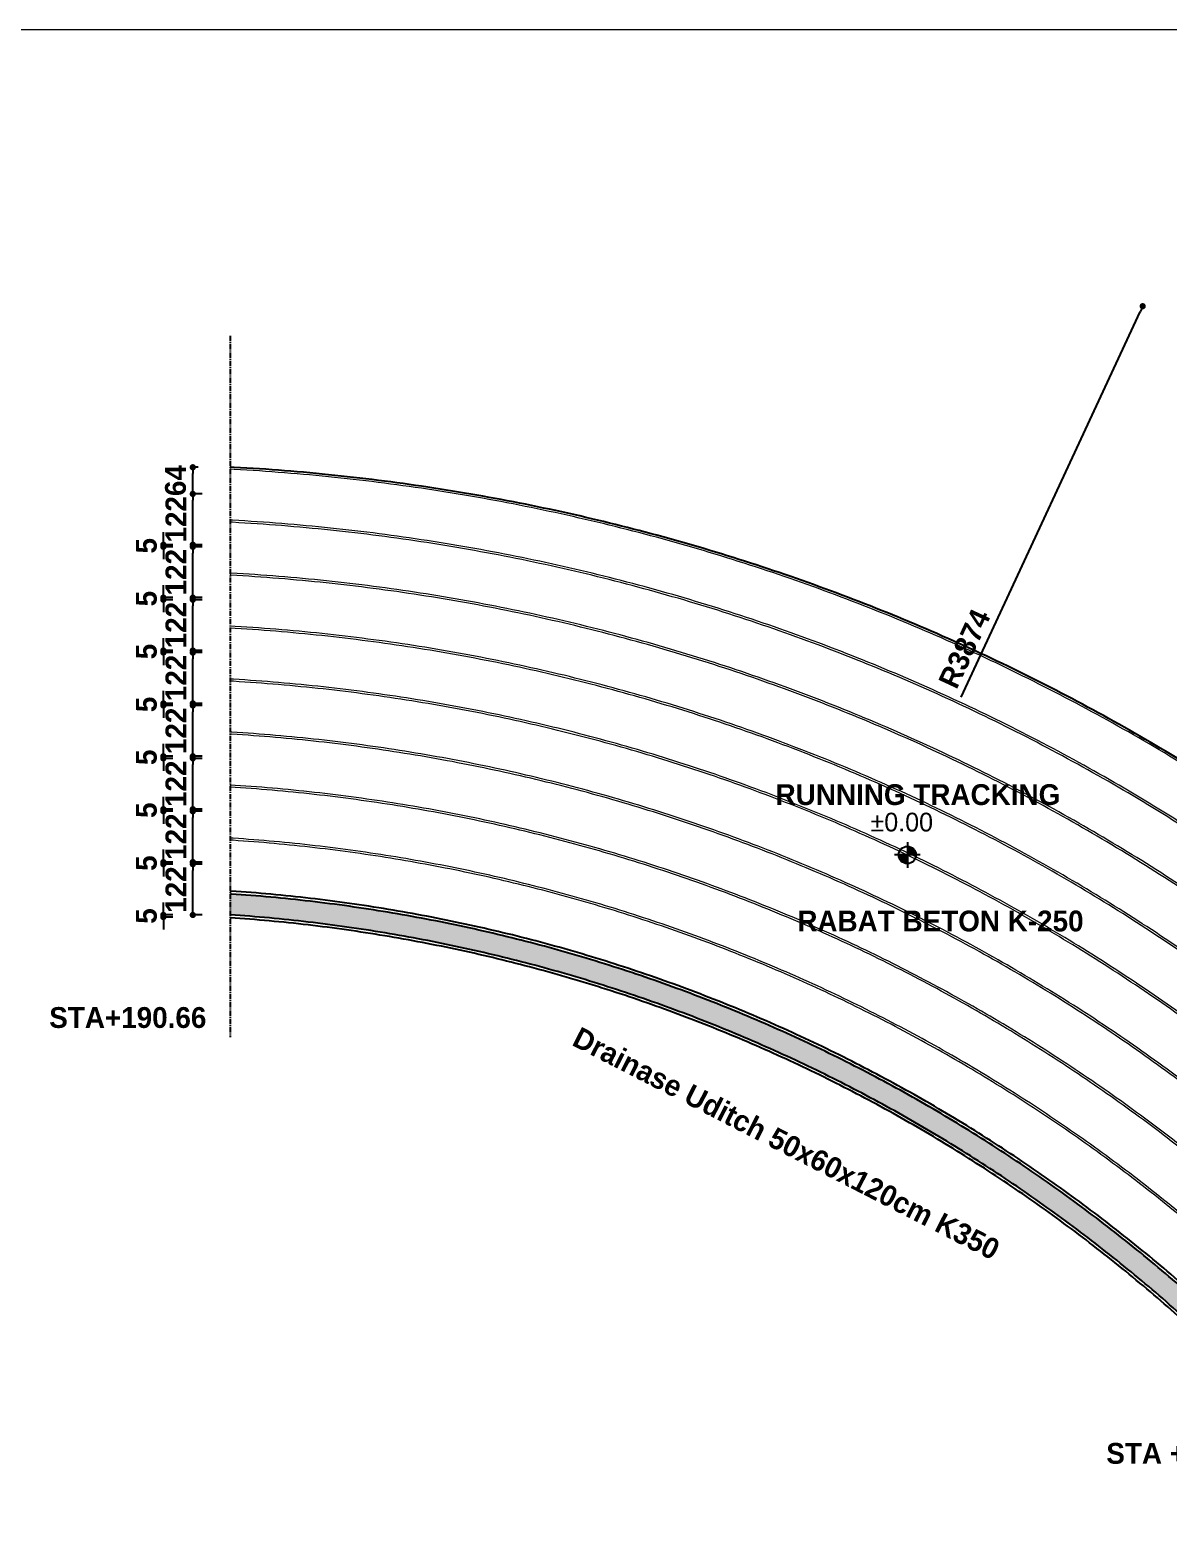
# Model space of a CAD drawing. Header units: centimetres. Extents: x -292707 to 138715, y -53922 to 66277.
# Drawn here: x 38876 to 41609, y -10887 to -7292 of the extents above; entities that cross this region are included whole.
import ezdxf
from ezdxf.xclip import XClip

# ---------------------------------------------------------------- set-up
doc = ezdxf.new("R2010")
doc.units = ezdxf.units.CM
doc.header["$XCLIPFRAME"] = 0
doc.linetypes.add('CENTER', pattern=[2, 1.25, -0.25, 0.25, -0.25])
doc.linetypes.add('HIDDEN', pattern=[9.525, 6.35, -3.175])
for name, color, linetype in [('A-ALINE-2', 101, 'Continuous'), ('A-ALINE-7', 119, 'Continuous'), ('A-ANNOTATION', 144, 'Continuous'), ('A-DIM', 157, 'Continuous'), ('A-TEXT', 254, 'Continuous')]:
    doc.layers.add(name, color=color, linetype=linetype)
for name, color, linetype, lineweight, true_color in [('A-FILL-1', 250, 'Continuous', 0, 0x333333), ('A-FILL-4', 9, 'Continuous', 0, 0x808080), ('A-FILL-5', 7, 'Continuous', 0, 0x999999), ('A-FILL-7', 7, 'Continuous', 0, 0xcccccc)]:
    doc.layers.add(name, color=color, linetype=linetype, lineweight=lineweight, true_color=true_color)
doc.styles.add('Scale 1000', font='GOTHICB.TTF', dxfattribs={"height": 150})
doc.styles.add('Scale 170', font='GOTHICB.TTF', dxfattribs={"height": 50})
doc.dimstyles.new('Scale 150', dxfattribs={"dimscale": 0, "dimtxt": 50, "dimasz": 15, "dimexe": 2, "dimexo": 2, "dimgap": 15, "dimtad": 1, "dimdec": 0, "dimtxsty": 'Scale 170', "dimblk": 'DOT', "dimcen": 3.5, "dimclrd": 256, "dimclre": 256, "dimclrt": 254, "dimadec": 0, "dimazin": 0, "dimtfac": 1, "dimtdec": 0, "dimtmove": 0, "dimatfit": 3, "dimldrblk": 'DOTSMALL', "dimfxl": 1, "dimtfillclr": 256, "dimlwd": -1, "dimlwe": -1, "dimarcsym": 0})

# ---------------------------------------------------------------- blocks, each defined once
blk = doc.blocks.new('hgfhgfh')
at = {"ltscale": 5}
h = blk.add_hatch(dxfattribs=at)
h.set_pattern_fill('AR-CONC', color=256, scale=2)
h.paths.add_polyline_path([(35212.7, -28949.7), (35212.7, -33830.8), (36794, -33830.8), (36794, -32814.8), (37108.1, -32814.8, -0.231727)])
at = {"layer": 'A-FILL-5'}
h = blk.add_hatch(color=256, dxfattribs=at)
h.dxf.hatch_style = 1
edge = h.paths.add_edge_path()
edge.add_arc((36668.5, -28964.9), 40, 0, 360)
h = blk.add_hatch(color=256, dxfattribs=at)
h.dxf.hatch_style = 1
edge = h.paths.add_edge_path()
edge.add_arc((51448.5, -28964.6), 40, 0, 360)
at = {"layer": 'A-FILL-7'}
h = blk.add_hatch(color=256, dxfattribs=at)
h.dxf.hatch_style = 1
h.paths.add_polyline_path([(48329.1, -25086.8), (39823.1, -25086.8, 0.929837), (39827.6, -32807.8), (48333.6, -32807.8, 0.942911)])
h.paths.add_polyline_path([(48332.1, -32757.8), (39829.4, -32757.8, -0.929395), (39824.9, -25136.8), (48327.6, -25136.8, -0.942549)], flags=16)
h.paths.add_polyline_path([(48331.9, -32750.8), (39829.7, -32750.8, -0.929332), (39825.2, -25143.8), (48327.4, -25143.8, -0.942498)], flags=0)
h.paths.add_polyline_path([(51488.5, -28964.6, -1), (51408.5, -28964.6, -1)], flags=0)
h.paths.add_polyline_path([(51483.5, -28964.6, -1), (51413.5, -28964.6, -1)], flags=0)
h.paths.add_polyline_path([(36628.5, -28964.9, -1), (36708.5, -28964.9, -1)], flags=0)
h.paths.add_polyline_path([(36633.5, -28964.9, -1), (36703.5, -28964.9, -1)], flags=0)
at = {"ltscale": 5}
blk.add_lwpolyline([(35212.7, -28949.7), (35212.7, -33830.8), (36794, -33830.8)], dxfattribs=at)
at = {"layer": 'A-ALINE-2', "ltscale": 0.14}
for p, q in [((48357.1, -24063.8), (39787.8, -24063.8)), ((39792.9, -33830.8), (48362.2, -33830.8))]:
    blk.add_line(p, q, dxfattribs=at)
for centre, radius, start, end in [((40106.4, -28947.1), 4893.7, 93.7333, 266.3264), ((48104.3, -28947.4), 4890.2, 273.0231, 87.0365)]:
    blk.add_arc(centre, radius, start, end, dxfattribs=at)
at = {"layer": 'A-ALINE-7', "ltscale": 0.14}
for p, q in [((48329.3, -25079.8), (39822.8, -25079.8)), ((48329.1, -25086.8), (39823.1, -25086.8)), ((48327.6, -25136.8), (39824.9, -25136.8)), ((48327.4, -25143.8), (39825.2, -25143.8)), ((39829.4, -32757.8), (48332.1, -32757.8)), ((39829.7, -32750.8), (48331.9, -32750.8)), ((39827.3, -32814.8), (48333.8, -32814.8)), ((39827.6, -32807.8), (48333.6, -32807.8))]:
    blk.add_line(p, q, dxfattribs=at)
at = {"layer": 'A-ALINE-7', "ltscale": 0.5}
for p, q in [((39827.3, -32814.8), (36794, -32814.8)), ((36794, -32814.8), (36794, -33830.8)), ((39827.3, -32814.8), (36794, -32814.8)), ((36794, -32814.8), (36794, -33814.8)), ((36794, -33814.8), (39822.7, -33814.8)), ((36794, -33830.8), (39822.7, -33830.8))]:
    blk.add_line(p, q, dxfattribs=at)
at = {"layer": 'A-ALINE-7', "ltscale": 0.25}
for p, q in [((36984.2, -32823.6), (36984.2, -32923)), ((36984.2, -32950.6), (36984.2, -33050)), ((36984.2, -33077.6), (36984.2, -33177)), ((36984.2, -33204.6), (36984.2, -33304)), ((36984.2, -33331.6), (36984.2, -33431)), ((36984.2, -33458.6), (36984.2, -33558)), ((36984.2, -33585.6), (36984.2, -33685)), ((36984.2, -33712.6), (36984.2, -33812))]:
    blk.add_line(p, q, dxfattribs=at)
at = {"layer": 'A-ALINE-7', "ltscale": 0.14}
for centre, radius, start, end in [((40106.4, -28947.1), 3877.7, 94.1941, 265.8729), ((40106.4, -28947.1), 3870.7, 94.1979, 265.8692), ((48104.3, -28947.4), 3867.2, 273.3996, 86.6674), ((48104.3, -28947.4), 3874.2, 273.3966, 86.6705), ((40106.4, -28947.1), 3820.7, 94.2253, 265.8422), ((40106.4, -28947.1), 3813.7, 94.2292, 265.8384), ((48104.3, -28947.4), 3810.2, 273.425, 86.6426), ((48104.3, -28947.4), 3817.2, 273.4218, 86.6457)]:
    blk.add_arc(centre, radius, start, end, dxfattribs=at)
at = {"layer": 'A-FILL-4', "ltscale": 0.14}
for p, q in [((48357.1, -24063.8), (39787.8, -24063.8)), ((48357, -24068.8), (39787.9, -24068.8)), ((48353.8, -24190.8), (39792, -24190.8)), ((48353.7, -24195.8), (39792.1, -24195.8)), ((48350.5, -24317.8), (39796.2, -24317.8)), ((48350.3, -24322.8), (39796.3, -24322.8)), ((48347.1, -24444.8), (39800.5, -24444.8)), ((48346.9, -24449.8), (39800.6, -24449.8)), ((48343.6, -24571.8), (39804.8, -24571.8)), ((48343.5, -24576.8), (39805, -24576.8)), ((48340.1, -24698.8), (39809.2, -24698.8)), ((48340, -24703.8), (39809.4, -24703.8)), ((48336.6, -24825.8), (39813.7, -24825.8)), ((48336.4, -24830.8), (39813.8, -24830.8)), ((48333, -24952.8), (39818.2, -24952.8)), ((48332.8, -24957.8), (39818.4, -24957.8)), ((39822.8, -32941.8), (48337.6, -32941.8)), ((39823, -32936.8), (48337.4, -32936.8)), ((39818.3, -33068.8), (48341.2, -33068.8)), ((39818.5, -33063.8), (48341.1, -33063.8)), ((39813.9, -33195.8), (48344.9, -33195.8)), ((39814.1, -33190.8), (48344.7, -33190.8)), ((39809.8, -33317.8), (48348.3, -33317.8)), ((39809.6, -33322.8), (48348.4, -33322.8)), ((39805.3, -33449.8), (48351.9, -33449.8)), ((39805.5, -33444.8), (48351.8, -33444.8)), ((39801.3, -33571.8), (48355.3, -33571.8)), ((39801.1, -33576.8), (48355.4, -33576.8)), ((39797, -33703.8), (48358.8, -33703.8)), ((39797.1, -33698.8), (48358.7, -33698.8)), ((39792.9, -33830.8), (48362.2, -33830.8)), ((39793, -33825.8), (48362.1, -33825.8))]:
    blk.add_line(p, q, dxfattribs=at)
for centre, radius, start, end in [((40106.4, -28947.1), 4893.7, 93.7333, 266.3264), ((40106.4, -28947.1), 4888.7, 93.7352, 266.3245), ((48104.3, -28947.4), 4885.2, 273.0247, 87.035), ((48104.3, -28947.4), 4890.2, 273.0231, 87.0365), ((40106.4, -28947.1), 4766.7, 93.7827, 266.2777), ((48104.3, -28947.4), 4763.2, 273.0632, 86.9973), ((40106.4, -28947.1), 4761.7, 93.7847, 266.2758), ((48104.3, -28947.4), 4758.2, 273.0648, 86.9957), ((40106.4, -28947.1), 4639.7, 93.8341, 266.2271), ((40106.4, -28947.1), 4634.7, 93.8362, 266.2251), ((48104.3, -28947.4), 4631.2, 273.1065, 86.9548), ((48104.3, -28947.4), 4636.2, 273.1048, 86.9564), ((40106.4, -28947.1), 4512.7, 93.8877, 266.1744), ((40106.4, -28947.1), 4507.7, 93.8899, 266.1723), ((48104.3, -28947.4), 4504.2, 273.15, 86.9121), ((48104.3, -28947.4), 4509.2, 273.1483, 86.9138), ((40106.4, -28947.1), 4385.7, 93.9436, 266.1194), ((40106.4, -28947.1), 4380.7, 93.9459, 266.1172), ((48104.3, -28947.4), 4377.2, 273.1954, 86.8676), ((48104.3, -28947.4), 4382.2, 273.1936, 86.8694), ((40106.4, -28947.1), 4258.7, 94.002, 266.0619), ((40106.4, -28947.1), 4253.7, 94.0044, 266.0596), ((48104.3, -28947.4), 4250.2, 273.2428, 86.8212), ((48104.3, -28947.4), 4255.2, 273.2409, 86.8231), ((40106.4, -28947.1), 4131.7, 94.0631, 266.0018), ((40106.4, -28947.1), 4126.7, 94.0656, 265.9994), ((48104.3, -28947.4), 4123.2, 273.2924, 86.7726), ((48104.3, -28947.4), 4128.2, 273.2904, 86.7745), ((40106.4, -28947.1), 4004.7, 94.1271, 265.9389), ((40106.4, -28947.1), 3999.7, 94.1296, 265.9364), ((48104.3, -28947.4), 3996.2, 273.3443, 86.7217), ((48104.3, -28947.4), 4001.2, 273.3422, 86.7237)]:
    blk.add_arc(centre, radius, start, end, dxfattribs=at)
at = {"layer": 'A-FILL-7', "linetype": 'HIDDEN', "ltscale": 0.5}
for p, q in [((39823.1, -32936.8), (36794, -32936.8)), ((39823.1, -32941.8), (36794, -32941.8)), ((39823.1, -33063.8), (36794, -33063.8)), ((39823.1, -33068.8), (36794, -33068.8)), ((39823.1, -33190.8), (36794, -33190.8)), ((39823.1, -33195.8), (36794, -33195.8)), ((39823.1, -33317.8), (36794, -33317.8)), ((39823.1, -33322.8), (36794, -33322.8)), ((39823.1, -33444.8), (36794, -33444.8)), ((39823.1, -33449.8), (36794, -33449.8)), ((39823.1, -33571.8), (36794, -33571.8)), ((39823.1, -33576.8), (36794, -33576.8)), ((39823.1, -33698.8), (36794, -33698.8)), ((39823.1, -33703.8), (36794, -33703.8))]:
    blk.add_line(p, q, dxfattribs=at)
at = {"layer": 'A-TEXT', "ltscale": 0.25}
blk.add_line((36594, -33687.4), (36594, -32913.4), dxfattribs=at)
blk.add_line((36594, -33687.4), (36594, -32913.4), dxfattribs=at)
for centre, radius in [((36668.5, -28964.9), 40), ((36668.5, -28964.9), 35), ((51448.5, -28964.6), 40), ((51448.5, -28964.6), 35)]:
    blk.add_circle(centre, radius, dxfattribs=at)
at = {"layer": 'A-TEXT', "style": 'Scale 1000'}
blk.add_text('S T A R T', height=125, rotation=270, dxfattribs=at).set_placement((36624.3, -33004.5))
blk.add_text('S T A R T', height=125, rotation=270, dxfattribs=at).set_placement((36624.3, -33004.5))
blk = doc.blocks.new('jhgkjhkjhkjh')
at = {"layer": 'A-FILL-1', "ltscale": 0.25}
blk.add_lwpolyline([(-1286.61, 931.53), (-933.61, 931.53), (-933.61, 1218.53), (-1286.61, 1218.53)], close=True, dxfattribs=at)
blk = doc.blocks.new('_Dot')
at = {"color": 0, "linetype": 'ByBlock', "lineweight": -2}
blk.add_line((-0.5, 0), (-1, 0), dxfattribs=at)
at = {"color": 0, "linetype": 'ByBlock', "const_width": 0.5}
blk.add_lwpolyline([(-0.25, 0, 1), (0.25, 0, 1)], format="xyb", close=True, dxfattribs=at)
blk = doc.blocks.new('*D422')
at = {"layer": 'A-DIM', "ltscale": 0.25, "transparency": 16777216}
for p, q in [((39219.1, -9417.2), (39194.7, -9417.2)), ((39196.7, -9402.2), (39196.7, -9387.2)), ((39196.7, -9422.2), (39196.7, -9417.2)), ((39219.1, -9422.2), (39194.7, -9422.2)), ((39196.7, -9437.2), (39196.7, -9452.2))]:
    blk.add_line(p, q, dxfattribs=at)
at = {"layer": 'Defpoints', "color": 0, "ltscale": 0.25, "transparency": 16777216}
for p in [(39196.7, -9417.2), (39221.1, -9417.2), (39221.1, -9422.2)]:
    blk.add_point(p, dxfattribs=at)
at = {"layer": 'A-DIM', "ltscale": 0.25, "transparency": 16777216, "xscale": 15, "yscale": 15, "zscale": 15}
for p, rotation in [((39196.7, -9417.2), 270), ((39196.7, -9422.2), 90)]:
    blk.add_blockref('_Dot', p, dxfattribs=dict(at, rotation=rotation))
at = {"layer": 'A-DIM', "color": 254, "ltscale": 0.25, "transparency": 16777216, "insert": (39156.1, -9419.7), "char_height": 50, "attachment_point": 5, "rotation": 90, "style": 'Scale 170'}
blk.add_mtext('5', dxfattribs=at)
blk = doc.blocks.new('_DotSmall')
at = {"color": 0, "linetype": 'ByBlock', "const_width": 0.5}
blk.add_lwpolyline([(-0.0625, 0, 1), (0.0625, 0, 1)], format="xyb", close=True, dxfattribs=at)
blk = doc.blocks.new('*D423')
at = {"layer": 'A-DIM', "ltscale": 0.25, "transparency": 16777216}
for p, q in [((39289.8, -9295.2), (39265.4, -9295.2)), ((39267.4, -9402.2), (39267.4, -9310.2)), ((39289.8, -9417.2), (39265.4, -9417.2))]:
    blk.add_line(p, q, dxfattribs=at)
at = {"layer": 'Defpoints', "color": 0, "ltscale": 0.25, "transparency": 16777216}
for p in [(39267.4, -9295.2), (39291.8, -9295.2), (39291.8, -9417.2)]:
    blk.add_point(p, dxfattribs=at)
at = {"layer": 'A-DIM', "ltscale": 0.25, "transparency": 16777216, "xscale": 15, "yscale": 15, "zscale": 15}
for p, rotation in [((39267.4, -9295.2), 90), ((39267.4, -9417.2), 270)]:
    blk.add_blockref('_Dot', p, dxfattribs=dict(at, rotation=rotation))
at = {"layer": 'A-DIM', "color": 254, "ltscale": 0.25, "transparency": 16777216, "insert": (39226.8, -9356.2), "char_height": 50, "attachment_point": 5, "rotation": 90, "style": 'Scale 170'}
blk.add_mtext('122', dxfattribs=at)
blk = doc.blocks.new('*D424')
at = {"layer": 'A-DIM', "ltscale": 0.25, "transparency": 16777216}
for p, q in [((39196.7, -9275.2), (39196.7, -9260.2)), ((39219.1, -9290.2), (39194.7, -9290.2)), ((39219.1, -9295.2), (39194.7, -9295.2)), ((39196.7, -9295.2), (39196.7, -9290.2)), ((39196.7, -9310.2), (39196.7, -9325.2))]:
    blk.add_line(p, q, dxfattribs=at)
at = {"layer": 'Defpoints', "color": 0, "ltscale": 0.25, "transparency": 16777216}
for p in [(39196.7, -9290.2), (39221.1, -9290.2), (39221.1, -9295.2)]:
    blk.add_point(p, dxfattribs=at)
at = {"layer": 'A-DIM', "ltscale": 0.25, "transparency": 16777216, "xscale": 15, "yscale": 15, "zscale": 15}
for p, rotation in [((39196.7, -9290.2), 270), ((39196.7, -9295.2), 90)]:
    blk.add_blockref('_Dot', p, dxfattribs=dict(at, rotation=rotation))
at = {"layer": 'A-DIM', "color": 254, "ltscale": 0.25, "transparency": 16777216, "insert": (39156.1, -9292.7), "char_height": 50, "attachment_point": 5, "rotation": 90, "style": 'Scale 170'}
blk.add_mtext('5', dxfattribs=at)
blk = doc.blocks.new('*D425')
at = {"layer": 'A-DIM', "ltscale": 0.25, "transparency": 16777216}
for p, q in [((39289.8, -9168.2), (39265.4, -9168.2)), ((39267.4, -9275.2), (39267.4, -9183.2)), ((39289.8, -9290.2), (39265.4, -9290.2))]:
    blk.add_line(p, q, dxfattribs=at)
at = {"layer": 'Defpoints', "color": 0, "ltscale": 0.25, "transparency": 16777216}
for p in [(39267.4, -9168.2), (39291.8, -9168.2), (39291.8, -9290.2)]:
    blk.add_point(p, dxfattribs=at)
at = {"layer": 'A-DIM', "ltscale": 0.25, "transparency": 16777216, "xscale": 15, "yscale": 15, "zscale": 15}
for p, rotation in [((39267.4, -9168.2), 90), ((39267.4, -9290.2), 270)]:
    blk.add_blockref('_Dot', p, dxfattribs=dict(at, rotation=rotation))
at = {"layer": 'A-DIM', "color": 254, "ltscale": 0.25, "transparency": 16777216, "insert": (39226.8, -9229.2), "char_height": 50, "attachment_point": 5, "rotation": 90, "style": 'Scale 170'}
blk.add_mtext('122', dxfattribs=at)
blk = doc.blocks.new('*D426')
at = {"layer": 'A-DIM', "ltscale": 0.25, "transparency": 16777216}
for p, q in [((39219.1, -9163.2), (39194.7, -9163.2)), ((39196.7, -9148.2), (39196.7, -9133.2)), ((39196.7, -9168.2), (39196.7, -9163.2)), ((39219.1, -9168.2), (39194.7, -9168.2)), ((39196.7, -9183.2), (39196.7, -9198.2))]:
    blk.add_line(p, q, dxfattribs=at)
at = {"layer": 'Defpoints', "color": 0, "ltscale": 0.25, "transparency": 16777216}
for p in [(39196.7, -9163.2), (39221.1, -9163.2), (39221.1, -9168.2)]:
    blk.add_point(p, dxfattribs=at)
at = {"layer": 'A-DIM', "ltscale": 0.25, "transparency": 16777216, "xscale": 15, "yscale": 15, "zscale": 15}
for p, rotation in [((39196.7, -9163.2), 270), ((39196.7, -9168.2), 90)]:
    blk.add_blockref('_Dot', p, dxfattribs=dict(at, rotation=rotation))
at = {"layer": 'A-DIM', "color": 254, "ltscale": 0.25, "transparency": 16777216, "insert": (39156.1, -9165.7), "char_height": 50, "attachment_point": 5, "rotation": 90, "style": 'Scale 170'}
blk.add_mtext('5', dxfattribs=at)
blk = doc.blocks.new('*D427')
at = {"layer": 'A-DIM', "ltscale": 0.25, "transparency": 16777216}
for p, q in [((39289.8, -9041.2), (39265.4, -9041.2)), ((39267.4, -9148.2), (39267.4, -9056.2)), ((39289.8, -9163.2), (39265.4, -9163.2))]:
    blk.add_line(p, q, dxfattribs=at)
at = {"layer": 'Defpoints', "color": 0, "ltscale": 0.25, "transparency": 16777216}
for p in [(39267.4, -9041.2), (39291.8, -9041.2), (39291.8, -9163.2)]:
    blk.add_point(p, dxfattribs=at)
at = {"layer": 'A-DIM', "ltscale": 0.25, "transparency": 16777216, "xscale": 15, "yscale": 15, "zscale": 15}
for p, rotation in [((39267.4, -9041.2), 90), ((39267.4, -9163.2), 270)]:
    blk.add_blockref('_Dot', p, dxfattribs=dict(at, rotation=rotation))
at = {"layer": 'A-DIM', "color": 254, "ltscale": 0.25, "transparency": 16777216, "insert": (39226.8, -9102.2), "char_height": 50, "attachment_point": 5, "rotation": 90, "style": 'Scale 170'}
blk.add_mtext('122', dxfattribs=at)
blk = doc.blocks.new('*D428')
at = {"layer": 'A-DIM', "ltscale": 0.25, "transparency": 16777216}
for p, q in [((39196.7, -9021.2), (39196.7, -9006.2)), ((39219.1, -9036.2), (39194.7, -9036.2)), ((39219.1, -9041.2), (39194.7, -9041.2)), ((39196.7, -9041.2), (39196.7, -9036.2)), ((39196.7, -9056.2), (39196.7, -9071.2))]:
    blk.add_line(p, q, dxfattribs=at)
at = {"layer": 'Defpoints', "color": 0, "ltscale": 0.25, "transparency": 16777216}
for p in [(39196.7, -9036.2), (39221.1, -9036.2), (39221.1, -9041.2)]:
    blk.add_point(p, dxfattribs=at)
at = {"layer": 'A-DIM', "ltscale": 0.25, "transparency": 16777216, "xscale": 15, "yscale": 15, "zscale": 15}
for p, rotation in [((39196.7, -9036.2), 270), ((39196.7, -9041.2), 90)]:
    blk.add_blockref('_Dot', p, dxfattribs=dict(at, rotation=rotation))
at = {"layer": 'A-DIM', "color": 254, "ltscale": 0.25, "transparency": 16777216, "insert": (39156.1, -9038.7), "char_height": 50, "attachment_point": 5, "rotation": 90, "style": 'Scale 170'}
blk.add_mtext('5', dxfattribs=at)
blk = doc.blocks.new('*D429')
at = {"layer": 'A-DIM', "ltscale": 0.25, "transparency": 16777216}
for p, q in [((39289.8, -8914.2), (39265.4, -8914.2)), ((39267.4, -9021.2), (39267.4, -8929.2)), ((39289.8, -9036.2), (39265.4, -9036.2))]:
    blk.add_line(p, q, dxfattribs=at)
at = {"layer": 'Defpoints', "color": 0, "ltscale": 0.25, "transparency": 16777216}
for p in [(39267.4, -8914.2), (39291.8, -8914.2), (39291.8, -9036.2)]:
    blk.add_point(p, dxfattribs=at)
at = {"layer": 'A-DIM', "ltscale": 0.25, "transparency": 16777216, "xscale": 15, "yscale": 15, "zscale": 15}
for p, rotation in [((39267.4, -8914.2), 90), ((39267.4, -9036.2), 270)]:
    blk.add_blockref('_Dot', p, dxfattribs=dict(at, rotation=rotation))
at = {"layer": 'A-DIM', "color": 254, "ltscale": 0.25, "transparency": 16777216, "insert": (39226.8, -8975.2), "char_height": 50, "attachment_point": 5, "rotation": 90, "style": 'Scale 170'}
blk.add_mtext('122', dxfattribs=at)
blk = doc.blocks.new('*D430')
at = {"layer": 'A-DIM', "ltscale": 0.25, "transparency": 16777216}
for p, q in [((39219.1, -8909.2), (39194.7, -8909.2)), ((39219.1, -8914.2), (39194.7, -8914.2)), ((39196.7, -8894.2), (39196.7, -8879.2)), ((39196.7, -8914.2), (39196.7, -8909.2)), ((39196.7, -8929.2), (39196.7, -8944.2))]:
    blk.add_line(p, q, dxfattribs=at)
at = {"layer": 'Defpoints', "color": 0, "ltscale": 0.25, "transparency": 16777216}
for p in [(39196.7, -8909.2), (39221.1, -8909.2), (39221.1, -8914.2)]:
    blk.add_point(p, dxfattribs=at)
at = {"layer": 'A-DIM', "ltscale": 0.25, "transparency": 16777216, "xscale": 15, "yscale": 15, "zscale": 15}
for p, rotation in [((39196.7, -8909.2), 270), ((39196.7, -8914.2), 90)]:
    blk.add_blockref('_Dot', p, dxfattribs=dict(at, rotation=rotation))
at = {"layer": 'A-DIM', "color": 254, "ltscale": 0.25, "transparency": 16777216, "insert": (39156.1, -8911.7), "char_height": 50, "attachment_point": 5, "rotation": 90, "style": 'Scale 170'}
blk.add_mtext('5', dxfattribs=at)
blk = doc.blocks.new('*D431')
at = {"layer": 'A-DIM', "ltscale": 0.25, "transparency": 16777216}
for p, q in [((39289.8, -8787.2), (39265.4, -8787.2)), ((39267.4, -8894.2), (39267.4, -8802.2)), ((39289.8, -8909.2), (39265.4, -8909.2))]:
    blk.add_line(p, q, dxfattribs=at)
at = {"layer": 'Defpoints', "color": 0, "ltscale": 0.25, "transparency": 16777216}
for p in [(39267.4, -8787.2), (39291.8, -8787.2), (39291.8, -8909.2)]:
    blk.add_point(p, dxfattribs=at)
at = {"layer": 'A-DIM', "ltscale": 0.25, "transparency": 16777216, "xscale": 15, "yscale": 15, "zscale": 15}
for p, rotation in [((39267.4, -8787.2), 90), ((39267.4, -8909.2), 270)]:
    blk.add_blockref('_Dot', p, dxfattribs=dict(at, rotation=rotation))
at = {"layer": 'A-DIM', "color": 254, "ltscale": 0.25, "transparency": 16777216, "insert": (39226.8, -8848.2), "char_height": 50, "attachment_point": 5, "rotation": 90, "style": 'Scale 170'}
blk.add_mtext('122', dxfattribs=at)
blk = doc.blocks.new('*D432')
at = {"layer": 'A-DIM', "ltscale": 0.25, "transparency": 16777216}
for p, q in [((39196.7, -8767.2), (39196.7, -8752.2)), ((39219.1, -8782.2), (39194.7, -8782.2)), ((39219.1, -8787.2), (39194.7, -8787.2)), ((39196.7, -8787.2), (39196.7, -8782.2)), ((39196.7, -8802.2), (39196.7, -8817.2))]:
    blk.add_line(p, q, dxfattribs=at)
at = {"layer": 'Defpoints', "color": 0, "ltscale": 0.25, "transparency": 16777216}
for p in [(39196.7, -8782.2), (39221.1, -8782.2), (39221.1, -8787.2)]:
    blk.add_point(p, dxfattribs=at)
at = {"layer": 'A-DIM', "ltscale": 0.25, "transparency": 16777216, "xscale": 15, "yscale": 15, "zscale": 15}
for p, rotation in [((39196.7, -8782.2), 270), ((39196.7, -8787.2), 90)]:
    blk.add_blockref('_Dot', p, dxfattribs=dict(at, rotation=rotation))
at = {"layer": 'A-DIM', "color": 254, "ltscale": 0.25, "transparency": 16777216, "insert": (39156.1, -8784.7), "char_height": 50, "attachment_point": 5, "rotation": 90, "style": 'Scale 170'}
blk.add_mtext('5', dxfattribs=at)
blk = doc.blocks.new('*D433')
at = {"layer": 'A-DIM', "ltscale": 0.25, "transparency": 16777216}
for p, q in [((39289.8, -8660.2), (39265.4, -8660.2)), ((39267.4, -8767.2), (39267.4, -8675.2)), ((39289.8, -8782.2), (39265.4, -8782.2))]:
    blk.add_line(p, q, dxfattribs=at)
at = {"layer": 'Defpoints', "color": 0, "ltscale": 0.25, "transparency": 16777216}
for p in [(39267.4, -8660.2), (39291.8, -8660.2), (39291.8, -8782.2)]:
    blk.add_point(p, dxfattribs=at)
at = {"layer": 'A-DIM', "ltscale": 0.25, "transparency": 16777216, "xscale": 15, "yscale": 15, "zscale": 15}
for p, rotation in [((39267.4, -8660.2), 90), ((39267.4, -8782.2), 270)]:
    blk.add_blockref('_Dot', p, dxfattribs=dict(at, rotation=rotation))
at = {"layer": 'A-DIM', "color": 254, "ltscale": 0.25, "transparency": 16777216, "insert": (39226.8, -8721.2), "char_height": 50, "attachment_point": 5, "rotation": 90, "style": 'Scale 170'}
blk.add_mtext('122', dxfattribs=at)
blk = doc.blocks.new('*D434')
at = {"layer": 'A-DIM', "ltscale": 0.25, "transparency": 16777216}
for p, q in [((39196.7, -8640.2), (39196.7, -8625.2)), ((39219.1, -8655.2), (39194.7, -8655.2)), ((39219.1, -8660.2), (39194.7, -8660.2)), ((39196.7, -8660.2), (39196.7, -8655.2)), ((39196.7, -8675.2), (39196.7, -8690.2))]:
    blk.add_line(p, q, dxfattribs=at)
at = {"layer": 'Defpoints', "color": 0, "ltscale": 0.25, "transparency": 16777216}
for p in [(39196.7, -8655.2), (39221.1, -8655.2), (39221.1, -8660.2)]:
    blk.add_point(p, dxfattribs=at)
at = {"layer": 'A-DIM', "ltscale": 0.25, "transparency": 16777216, "xscale": 15, "yscale": 15, "zscale": 15}
for p, rotation in [((39196.7, -8655.2), 270), ((39196.7, -8660.2), 90)]:
    blk.add_blockref('_Dot', p, dxfattribs=dict(at, rotation=rotation))
at = {"layer": 'A-DIM', "color": 254, "ltscale": 0.25, "transparency": 16777216, "insert": (39156.1, -8657.7), "char_height": 50, "attachment_point": 5, "rotation": 90, "style": 'Scale 170'}
blk.add_mtext('5', dxfattribs=at)
blk = doc.blocks.new('*D435')
at = {"layer": 'A-DIM', "ltscale": 0.25, "transparency": 16777216}
for p, q in [((39289.8, -8533.2), (39265.4, -8533.2)), ((39267.4, -8640.2), (39267.4, -8548.2)), ((39289.8, -8655.2), (39265.4, -8655.2))]:
    blk.add_line(p, q, dxfattribs=at)
at = {"layer": 'Defpoints', "color": 0, "ltscale": 0.25, "transparency": 16777216}
for p in [(39267.4, -8533.2), (39291.8, -8533.2), (39291.8, -8655.2)]:
    blk.add_point(p, dxfattribs=at)
at = {"layer": 'A-DIM', "ltscale": 0.25, "transparency": 16777216, "xscale": 15, "yscale": 15, "zscale": 15}
for p, rotation in [((39267.4, -8533.2), 90), ((39267.4, -8655.2), 270)]:
    blk.add_blockref('_Dot', p, dxfattribs=dict(at, rotation=rotation))
at = {"layer": 'A-DIM', "color": 254, "ltscale": 0.25, "transparency": 16777216, "insert": (39226.8, -8594.2), "char_height": 50, "attachment_point": 5, "rotation": 90, "style": 'Scale 170'}
blk.add_mtext('122', dxfattribs=at)
blk = doc.blocks.new('*D436')
at = {"layer": 'A-DIM', "ltscale": 0.25, "transparency": 16777216}
for p, q in [((39196.7, -8513.2), (39196.7, -8498.2)), ((39219.1, -8528.2), (39194.7, -8528.2)), ((39219.1, -8533.2), (39194.7, -8533.2)), ((39196.7, -8533.2), (39196.7, -8528.2)), ((39196.7, -8548.2), (39196.7, -8563.2))]:
    blk.add_line(p, q, dxfattribs=at)
at = {"layer": 'Defpoints', "color": 0, "ltscale": 0.25, "transparency": 16777216}
for p in [(39196.7, -8528.2), (39221.1, -8528.2), (39221.1, -8533.2)]:
    blk.add_point(p, dxfattribs=at)
at = {"layer": 'A-DIM', "ltscale": 0.25, "transparency": 16777216, "xscale": 15, "yscale": 15, "zscale": 15}
for p, rotation in [((39196.7, -8528.2), 270), ((39196.7, -8533.2), 90)]:
    blk.add_blockref('_Dot', p, dxfattribs=dict(at, rotation=rotation))
at = {"layer": 'A-DIM', "color": 254, "ltscale": 0.25, "transparency": 16777216, "insert": (39156.1, -8530.7), "char_height": 50, "attachment_point": 5, "rotation": 90, "style": 'Scale 170'}
blk.add_mtext('5', dxfattribs=at)
blk = doc.blocks.new('*D437')
at = {"layer": 'A-DIM', "ltscale": 0.25, "transparency": 16777216}
for p, q in [((39289.8, -8406.2), (39265.4, -8406.2)), ((39267.4, -8513.2), (39267.4, -8421.2)), ((39289.8, -8528.2), (39265.4, -8528.2))]:
    blk.add_line(p, q, dxfattribs=at)
at = {"layer": 'Defpoints', "color": 0, "ltscale": 0.25, "transparency": 16777216}
for p in [(39267.4, -8406.2), (39291.8, -8406.2), (39291.8, -8528.2)]:
    blk.add_point(p, dxfattribs=at)
at = {"layer": 'A-DIM', "ltscale": 0.25, "transparency": 16777216, "xscale": 15, "yscale": 15, "zscale": 15}
for p, rotation in [((39267.4, -8406.2), 90), ((39267.4, -8528.2), 270)]:
    blk.add_blockref('_Dot', p, dxfattribs=dict(at, rotation=rotation))
at = {"layer": 'A-DIM', "color": 254, "ltscale": 0.25, "transparency": 16777216, "insert": (39226.8, -8467.2), "char_height": 50, "attachment_point": 5, "rotation": 90, "style": 'Scale 170'}
blk.add_mtext('122', dxfattribs=at)
blk = doc.blocks.new('*D438')
at = {"layer": 'A-DIM', "ltscale": 0.25, "transparency": 16777216}
for p, q in [((39280.5, -8342.2), (39265.4, -8342.2)), ((39267.4, -8391.2), (39267.4, -8357.2)), ((39289.8, -8406.2), (39265.4, -8406.2))]:
    blk.add_line(p, q, dxfattribs=at)
at = {"layer": 'Defpoints', "color": 0, "ltscale": 0.25, "transparency": 16777216}
for p in [(39267.4, -8342.2), (39282.5, -8342.2), (39291.8, -8406.2)]:
    blk.add_point(p, dxfattribs=at)
at = {"layer": 'A-DIM', "ltscale": 0.25, "transparency": 16777216, "xscale": 15, "yscale": 15, "zscale": 15}
for p, rotation in [((39267.4, -8342.2), 90), ((39267.4, -8406.2), 270)]:
    blk.add_blockref('_Dot', p, dxfattribs=dict(at, rotation=rotation))
at = {"layer": 'A-DIM', "color": 254, "ltscale": 0.25, "transparency": 16777216, "insert": (39226.1, -8374.2), "char_height": 50, "attachment_point": 5, "rotation": 90, "style": 'Scale 170'}
blk.add_mtext('64', dxfattribs=at)
blk = doc.blocks.new('A$Cb0f2a979')
at = {"layer": 'A-ANNOTATION'}
h = blk.add_hatch(color=256, dxfattribs=at)
h.dxf.hatch_style = 1
h.paths.add_polyline_path([(2.5, 1.5, 0.414214), (1.5, 2.5), (1.5, 1.5)])
h.paths.add_polyline_path([(1.5, 1.5), (0.5, 1.5, 0.414214), (1.5, 0.5)])
for points in [[(1.5, 3), (1.5, 0)], [(3, 1.5), (0, 1.5)]]:
    blk.add_lwpolyline(points, dxfattribs=at)
blk.add_circle((1.5, 1.5), 1, dxfattribs=at)
blk = doc.blocks.new('*D440')
at = {"layer": 'A-DIM', "ltscale": 5, "transparency": 16777216}
blk.add_line((41111.8, -8894.2), (41541.7, -7969.1), dxfattribs=at)
at = {"layer": 'Defpoints', "color": 0, "ltscale": 5, "transparency": 16777216}
for p in [(41548, -7955.5), (39915.1, -11468.7)]:
    blk.add_point(p, dxfattribs=at)
at = {"layer": 'A-DIM', "ltscale": 5, "transparency": 16777216, "xscale": 15, "yscale": 15, "zscale": 15, "rotation": 65.07093155219805}
blk.add_blockref('_Dot', (41548, -7955.5), dxfattribs=at)
at = {"layer": 'A-DIM', "color": 254, "ltscale": 5, "transparency": 16777216, "insert": (41120.3, -8777.9), "char_height": 50, "attachment_point": 5, "rotation": 65.0709, "style": 'Scale 170'}
blk.add_mtext('R3874', dxfattribs=at)

msp = doc.modelspace()

# ---------------------------------------------------------------- linework, layer by layer
at = {"layer": 'A-TEXT', "linetype": 'CENTER', "ltscale": 10}
msp.add_lwpolyline([(39357, -8026.8), (39357, -9710.2)], dxfattribs=at)

# ---------------------------------------------------------------- block references
ref = msp.add_blockref('hgfhgfh', (-9005.7, 15722.1))
XClip(ref).set_block_clipping_path([(48362.687147392, -25432.3014289812), (50780.4761815135, -26551.4786331264), (51847.2929405713, -25596.3681012243), (50073.4422824412, -24073.3539977892), (48362.6871473952, -23914.9448532306)])
at = {"ltscale": 0.25, "xscale": 20.57118607998474, "yscale": 20.57118607998474, "zscale": 20.57118607998474}
msp.add_blockref('A$Cb0f2a979', (40952.2, -9304), dxfattribs=at)
at = {"layer": 'A-TEXT', "xscale": 15, "yscale": 15, "zscale": 15}
msp.add_blockref('jhgkjhkjhkjh', (57364.4, -25570.2), dxfattribs=at)

# ---------------------------------------------------------------- texts
at = {"ltscale": 0.25, "attachment_point": 1, "style": 'Scale 170'}
for s, width, insert, char_height in [('RUNNING TRACKING', 1021.238, (40666.7, -9103.2), 50), ('\\pi-135,l225,t225;{\\fCentury Gothic|b0|i0|c0|p34;±0.00}', 1021.238, (40804.5, -9171.7), 45), ('RABAT BETON K-250', 690.776, (40718.8, -9406.7), 50), ('STA+190.66', 484.955, (38922.7, -9638.4), 50), ('STA +152.38', 484.955, (41460.7, -10684.9), 50)]:
    msp.add_mtext_dynamic_manual_height_columns(s, width=width, gutter_width=250, heights=[0], dxfattribs=dict(at, insert=insert, char_height=char_height))
at = {"ltscale": 0.25, "insert": (40197.8, -9684.1), "char_height": 50, "attachment_point": 1, "rotation": 332.8772, "style": 'Scale 170'}
msp.add_mtext_dynamic_manual_height_columns('Drainase Uditch 50x60x120cm K350', width=1404.634, gutter_width=250, heights=[0], dxfattribs=at)

# ---------------------------------------------------------------- dimensions: what is measured, and where the dimension line sits
at = {"layer": 'A-DIM', "ltscale": 5}
dim = msp.add_radius_dim(center=(39915.1, -11468.7), mpoint=(41548, -7955.5), dimstyle='Scale 150', override={"dimscale": 1}, dxfattribs=at)
dim.commit()
dim.dimension.update_dxf_attribs({"geometry": '*D440', "text_midpoint": (41157.7, -8795.3), "dimtype": 164})
at = {"layer": 'A-DIM', "ltscale": 0.25}
for base, p1, p2, override, picture, middle in [((39267.4, -8342.2), (39291.8, -8406.2), (39282.5, -8342.2), {"dimscale": 1, "dimtmove": 1}, '*D438', (39267.4, -8374.2)), ((39267.4, -8406.2), (39291.8, -8528.2), (39291.8, -8406.2), {"dimscale": 1, "dimtmove": 1}, '*D437', (39267.4, -8467.2)), ((39196.7, -8528.2), (39221.1, -8533.2), (39221.1, -8528.2), {"dimscale": 1, "dimtmove": 1}, '*D436', (39196.7, -8530.7)), ((39267.4, -8533.2), (39291.8, -8655.2), (39291.8, -8533.2), {"dimscale": 1, "dimtmove": 1}, '*D435', (39267.4, -8594.2)), ((39196.7, -8655.2), (39221.1, -8660.2), (39221.1, -8655.2), {"dimscale": 1, "dimtmove": 1}, '*D434', (39196.7, -8657.7)), ((39267.4, -8660.2), (39291.8, -8782.2), (39291.8, -8660.2), {"dimscale": 1, "dimtmove": 1}, '*D433', (39267.4, -8721.2)), ((39196.7, -8782.2), (39221.1, -8787.2), (39221.1, -8782.2), {"dimscale": 1, "dimtmove": 1}, '*D432', (39196.7, -8784.7)), ((39267.4, -8787.2), (39291.8, -8909.2), (39291.8, -8787.2), {"dimscale": 1, "dimtmove": 1}, '*D431', (39267.4, -8848.2)), ((39196.7, -8909.2), (39221.1, -8914.2), (39221.1, -8909.2), {"dimscale": 1, "dimtmove": 1}, '*D430', (39196.7, -8911.7)), ((39267.4, -8914.2), (39291.8, -9036.2), (39291.8, -8914.2), {"dimscale": 1, "dimtmove": 1}, '*D429', (39267.4, -8975.2)), ((39196.7, -9036.2), (39221.1, -9041.2), (39221.1, -9036.2), {"dimscale": 1, "dimtmove": 1}, '*D428', (39196.7, -9038.7)), ((39267.4, -9041.2), (39291.8, -9163.2), (39291.8, -9041.2), {"dimscale": 1, "dimtmove": 1}, '*D427', (39267.4, -9102.2)), ((39196.7, -9163.2), (39221.1, -9168.2), (39221.1, -9163.2), {"dimscale": 1, "dimtmove": 1}, '*D426', (39196.7, -9165.7)), ((39267.4, -9168.2), (39291.8, -9290.2), (39291.8, -9168.2), {"dimscale": 1, "dimtmove": 1}, '*D425', (39267.4, -9229.2)), ((39196.7, -9290.2), (39221.1, -9295.2), (39221.1, -9290.2), {"dimscale": 1, "dimtmove": 1}, '*D424', (39196.7, -9292.7)), ((39267.4, -9295.2), (39291.8, -9417.2), (39291.8, -9295.2), {"dimscale": 1, "dimtmove": 1}, '*D423', (39267.4, -9356.2)), ((39196.7, -9417.2), (39221.1, -9422.2), (39221.1, -9417.2), {"dimscale": 1}, '*D422', (39196.7, -9419.7))]:
    dim = msp.add_linear_dim(base=base, p1=p1, p2=p2, angle=90, dimstyle='Scale 150', override=override, dxfattribs=at)
    dim.commit()
    dim.dimension.update_dxf_attribs({"geometry": picture, "text_midpoint": middle, "dimtype": 160})

doc.saveas('drawing.dxf')
